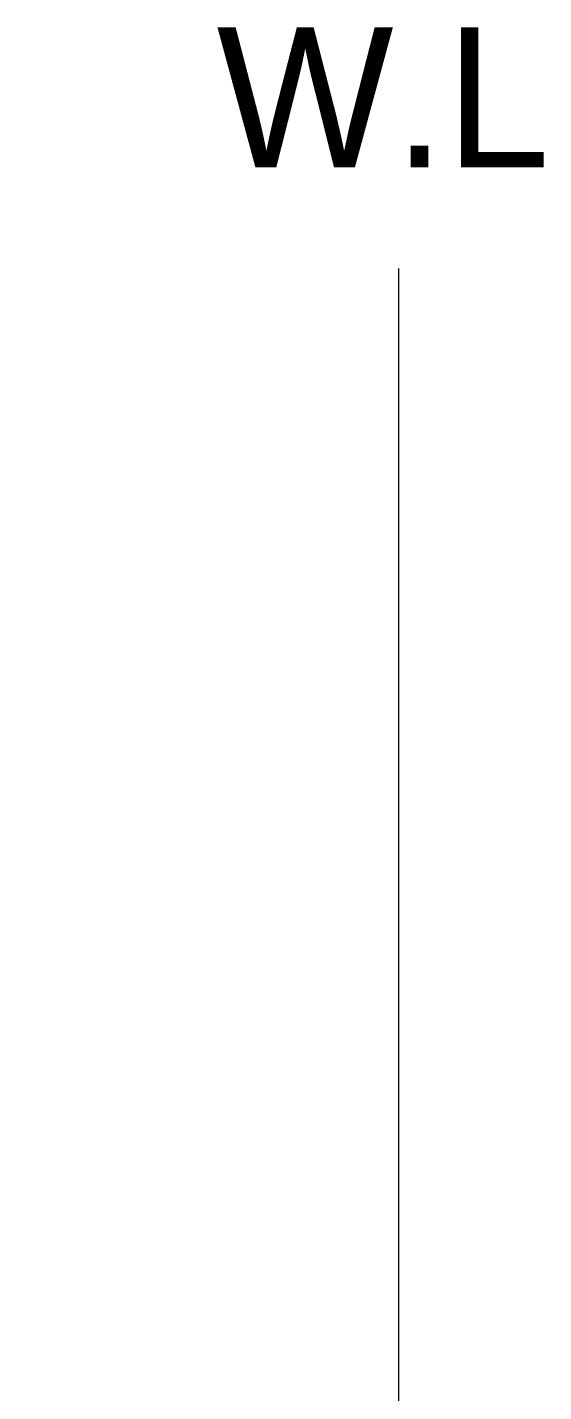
# Model space of a CAD drawing. Extents: x 0 to 1354, y 0 to 992.
# Drawn here: x 919.9 to 961.3, y 654.3 to 763.9 of the extents above; entities that cross this region are included whole.
import ezdxf

# ---------------------------------------------------------------- set-up
doc = ezdxf.new("R2010")
doc.units = 0
doc.header["$LTSCALE"] = 6
doc.header["$MEASUREMENT"] = 0
doc.layers.add('1', color=7, linetype='CONTINUOUS')
doc.layers.add('치수선', color=7, linetype='CONTINUOUS', lineweight=20)
doc.styles.add('Daelim Dimension', font='')
doc.styles.get('Daelim Dimension').set_extended_font_data('나눔고딕')

msp = doc.modelspace()

# ---------------------------------------------------------------- linework, layer by layer
at = {"layer": '1', "color": 7, "linetype": 'Continuous', "lineweight": -3}
for points, knots in [([(939.98, 546.5), (940.04, 569.23), (937.02, 591.96), (927.06, 624.58), (922.87, 635.11), (912.55, 655.31), (906.43, 664.94), (899.33, 673.85)], [0, 0, 0, 0, 0.5, 0.5, 0.75, 0.75, 1, 1, 1, 1]), ([(902.91, 673.99), (904.74, 671.64), (908.3, 666.8), (913.28, 659.27), (917.91, 651.44), (922.17, 643.35), (927.34, 632.29), (931.71, 620.95), (935.27, 609.65), (937.55, 601.27), (939.49, 592.84), (941.15, 584.21), (942.53, 575.23), (943.63, 565.73), (944.37, 556.04), (944.63, 549.55), (944.69, 546.55)], [0, 0, 0, 0, 0.066499, 0.133873, 0.201247, 0.268621, 0.335995, 0.470742, 0.538116, 0.60549, 0.672864, 0.740238, 0.807612, 0.874986, 0.94236, 1, 1, 1, 1]), ([(898.39, 671.92), (905.26, 663.16), (911.28, 653.65), (921.39, 633.75), (925.5, 623.38), (931.99, 601.95), (934.34, 591.03), (937.46, 568.88), (938.22, 557.69), (938.22, 546.53)], [0, 0, 0, 0, 0.25, 0.25, 0.5, 0.5, 0.75, 0.75, 1, 1, 1, 1])]:
    msp.add_open_spline(points, degree=3, knots=knots, dxfattribs=at)
at = {"layer": '치수선'}
msp.add_line((949.7, 120.98), (949.7, 744.51), dxfattribs=at)

# ---------------------------------------------------------------- texts
at = {"layer": '치수선', "insert": (961.82, 763.88), "char_height": 11.25, "attachment_point": 3, "style": 'Daelim Dimension'}
msp.add_mtext_dynamic_manual_height_columns('W.L', width=17.4109, gutter_width=12.5, heights=[0], dxfattribs=at)

doc.saveas('drawing.dxf')
